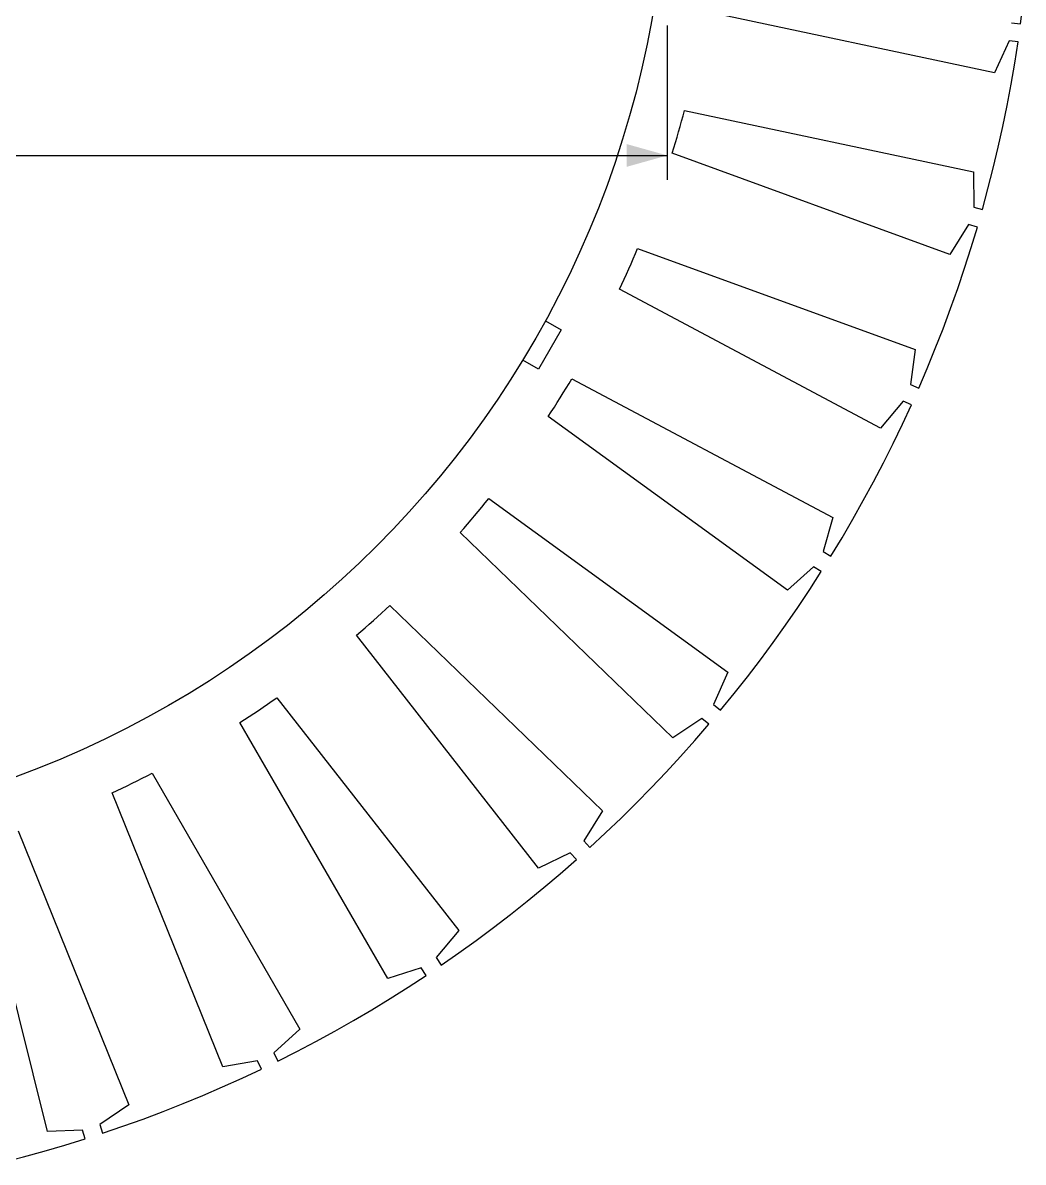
# Model space of a CAD drawing. Header units: millimetres. Extents: x -30 to 786, y -324 to 344.
# Drawn here: x 401 to 621.2, y -290.1 to -39.4 of the extents above; entities that cross this region are included whole.
import ezdxf

# ---------------------------------------------------------------- set-up
doc = ezdxf.new("R2010")
doc.units = ezdxf.units.MM
doc.layers.add('DIM', color=3, linetype='Continuous')
doc.layers.add('OUTLINE', color=7, linetype='Continuous')

msp = doc.modelspace()

# ---------------------------------------------------------------- hatches: boundary and pattern name
at = {"layer": 'DIM'}
msp.add_hatch(color=7, dxfattribs=at).paths.add_polyline_path([(542.89, -68.57), (533.96, -66.07), (533.96, -71.07)])

# ---------------------------------------------------------------- linework, layer by layer
for p, q in [((542.89, -40), (542.89, -73.93)), ((105.69, -68.57), (542.89, -68.57))]:
    msp.add_line(p, q, dxfattribs=at)
at = {"layer": 'OUTLINE'}
for points in [[(618.67, -39.35), (620.65, -39.63), (621.24, -34.95)], [(400.01, -217.18), (424.38, -277.5), (417.96, -281.84), (418.58, -283.74), (423.05, -282.22), (427.49, -280.62), (431.9, -278.96), (436.29, -277.23), (440.65, -275.43), (444.99, -273.56), (449.29, -271.62), (453.56, -269.61), (452.68, -267.81), (445.05, -269.15), (420.68, -208.82), (421.79, -208.31), (422.9, -207.79), (424.01, -207.26), (425.11, -206.72), (426.21, -206.18), (427.31, -205.64), (428.4, -205.08), (429.49, -204.53), (462.02, -260.87), (456.28, -266.06), (457.15, -267.86), (461.36, -265.73), (465.54, -263.53), (469.68, -261.27), (473.79, -258.94), (477.85, -256.55), (481.88, -254.09), (485.87, -251.58), (489.82, -249), (488.7, -247.34), (481.34, -249.72), (448.81, -193.38), (449.84, -192.71), (450.86, -192.04), (451.88, -191.36), (452.9, -190.68), (453.91, -189.99), (454.92, -189.3), (455.93, -188.6), (456.94, -187.89), (496.99, -239.16), (492.02, -245.1), (493.14, -246.76), (497.01, -244.06), (500.84, -241.31), (504.63, -238.49), (508.37, -235.62), (512.06, -232.68), (515.71, -229.69), (519.31, -226.64), (522.87, -223.53), (521.53, -222.05), (514.56, -225.43), (474.51, -174.16), (475.43, -173.36), (476.36, -172.55), (477.27, -171.74), (478.19, -170.92), (479.09, -170.1), (480, -169.27), (480.9, -168.44), (481.79, -167.6), (528.59, -212.8), (524.5, -219.37), (525.84, -220.86), (529.3, -217.65), (532.71, -214.39), (536.06, -211.07), (539.37, -207.7), (542.62, -204.28), (545.82, -200.81), (548.96, -197.29), (552.04, -193.72), (550.51, -192.44), (544.08, -196.76), (497.28, -151.56), (498.09, -150.64), (498.89, -149.71), (499.69, -148.78), (500.48, -147.84), (501.26, -146.9), (502.04, -145.95), (502.82, -145.01), (503.59, -144.05), (556.22, -182.29), (553.08, -189.37), (554.61, -190.66), (557.59, -187), (560.52, -183.29), (563.38, -179.54), (566.18, -175.75), (568.93, -171.91), (571.61, -168.03), (574.23, -164.1), (576.79, -160.14), (575.09, -159.08), (569.33, -164.25), (516.69, -126.01), (517.36, -124.98), (518.03, -123.95), (518.68, -122.92), (519.34, -121.88), (519.98, -120.84), (520.62, -119.8), (521.26, -118.75), (521.89, -117.7), (579.33, -148.24), (577.21, -155.69), (578.91, -156.75), (581.35, -152.71), (583.73, -148.63), (586.04, -144.52), (588.29, -140.37), (590.47, -136.19), (592.59, -131.97), (594.63, -127.72), (596.62, -123.44), (594.79, -122.63), (589.8, -128.55), (532.36, -98.01), (532.88, -96.9), (533.39, -95.78), (533.9, -94.67), (534.4, -93.55), (534.9, -92.43), (535.39, -91.3), (535.87, -90.18), (536.35, -89.05), (597.48, -111.3), (596.42, -118.97), (598.24, -119.78), (600.1, -115.45), (601.89, -111.08), (603.61, -106.69), (605.25, -102.26), (606.83, -97.82), (608.34, -93.35), (609.78, -88.85), (611.15, -84.34), (609.22, -83.78), (605.11, -90.35), (543.97, -68.09), (544.33, -66.92), (544.69, -65.75), (545.03, -64.57), (545.38, -63.4), (545.71, -62.22), (546.04, -61.04), (546.36, -59.85), (546.68, -58.67), (610.31, -72.2), (610.33, -79.94), (612.25, -80.49), (613.48, -75.94), (614.64, -71.36), (615.73, -66.77), (616.75, -62.17), (617.7, -57.54), (618.57, -52.91), (619.37, -48.25), (620.09, -43.59), (618.11, -43.31), (614.95, -50.38), (551.31, -36.86)], [(516.1, -104.97), (519.56, -106.97), (514.56, -115.63), (511.1, -113.63)], [(396.62, -290.12), (401.19, -288.94), (405.74, -287.69), (410.27, -286.37), (414.78, -284.98), (414.16, -283.08), (406.42, -283.34), (390.68, -220.21)]]:
    msp.add_lwpolyline(points, dxfattribs=at)
msp.add_circle((324.29, 0), 218.6, dxfattribs=at)

doc.saveas('drawing.dxf')
